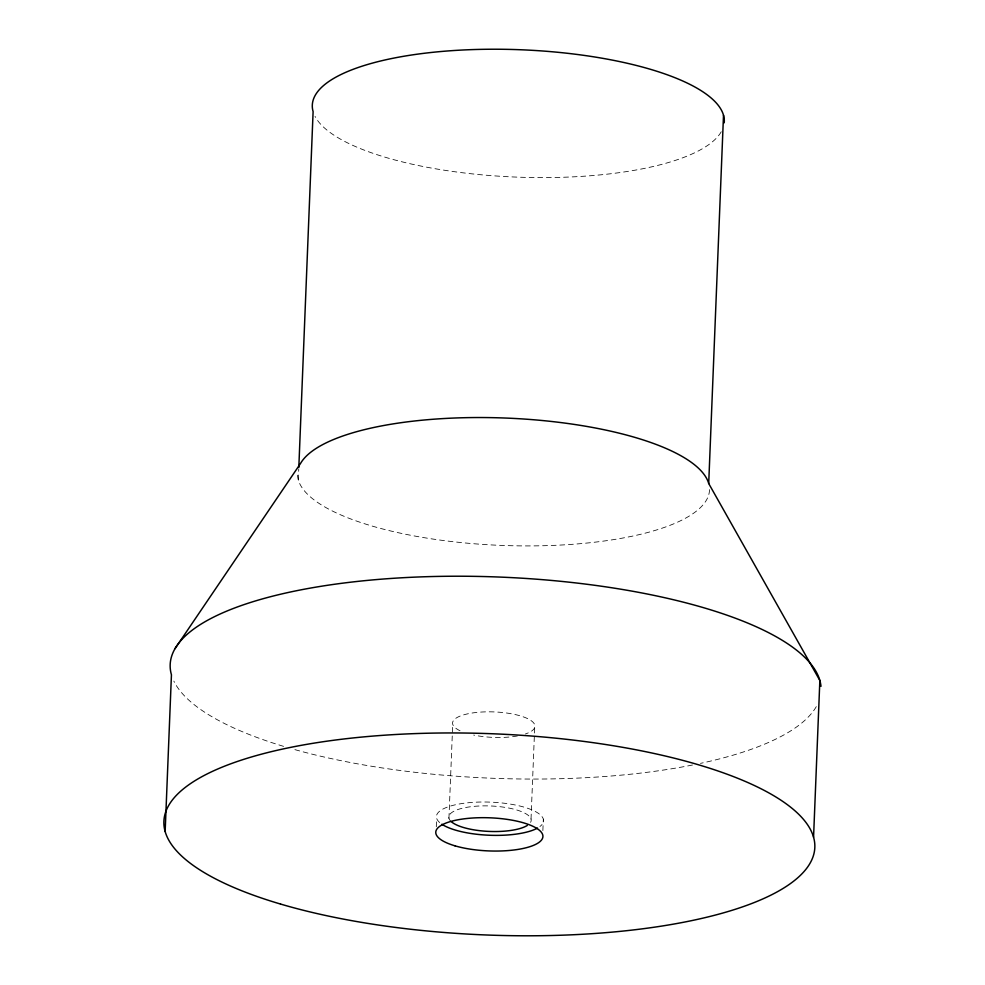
<?xml version="1.0" encoding="UTF-8"?>
<svg xmlns="http://www.w3.org/2000/svg" width="985" height="985" viewBox="0 0 985 985"><rect width="100%" height="100%" fill="white"/><g stroke="black" fill="none" stroke-linecap="round" stroke-linejoin="round"><path stroke-width="0.74" stroke-dasharray="4.92 3.69" d="M298.32 479.929L298.75 469.192M436.293 826.772L436.626 818.227M448.938 818.338L452.718 724.295M531.026 819.052L534.793 725.022M542.87 830.564L543.338 819.163M709.52 489.607A206.16 63.705 2.3 0 1 499.777 545.333A206.16 63.705 2.3 0 1 297.605 472.332M439.679 822.561A53.596 16.56 2.3 0 1 490.493 802.135A53.596 16.56 2.3 0 1 539.928 826.501M451.29 821.675A41.235 12.743 2.3 0 1 486.331 805.865A41.235 12.743 2.3 0 1 530.57 822.364M460.044 730.759A41.235 12.743 2.3 0 1 467.222 713.94A41.235 12.743 2.3 0 1 522.85 716.686A41.235 12.743 2.3 0 1 525.362 733.985M517.445 735.955A41.235 12.743 2.3 0 1 473.674 735.056M721.242 131.756A206.16 63.705 2.3 0 1 517.322 177.128A206.16 63.705 2.3 0 1 315.04 116.402M816.282 706.627A325.727 100.655 2.3 0 1 700.495 763.363M692.517 765.013A325.727 100.655 2.3 0 1 292.262 748.895M283.594 746.359A325.727 100.655 2.3 0 1 173.852 681.091"/><path stroke-width="1.48" d="M165.148 831.525L171.439 674.799A325.727 100.655 2.3 0 1 476.174 576.385A325.727 100.655 2.3 0 1 820.985 686.348M298.812 467.653L313.107 111.613A206.16 63.705 2.3 0 1 512.262 49.472A206.16 63.705 2.3 0 1 724.221 122.817M813.561 837.213L819.852 680.475L708.707 483.524L723.507 115.208M175.01 648.659L300.585 463.381A206.16 63.705 2.3 0 1 512.188 418.342A206.16 63.705 2.3 0 1 708.707 483.524M537.539 828.053A53.596 16.56 2.3 0 1 489.373 835.243A53.596 16.56 2.3 0 1 441.871 824.236M527.344 825.418A41.235 12.743 2.3 0 1 488.252 831.377A41.235 12.743 2.3 0 1 451.29 821.675M280.516 904.045A325.727 100.655 2.3 0 0 809.99 863.353A325.727 100.655 2.3 0 0 377.55 735.709A325.727 100.655 2.3 0 0 280.516 904.045M454.984 845.832A53.596 16.56 2.3 0 0 542.119 839.134A53.596 16.56 2.3 0 0 470.953 818.129A53.596 16.56 2.3 0 0 454.984 845.832"/></g></svg>
